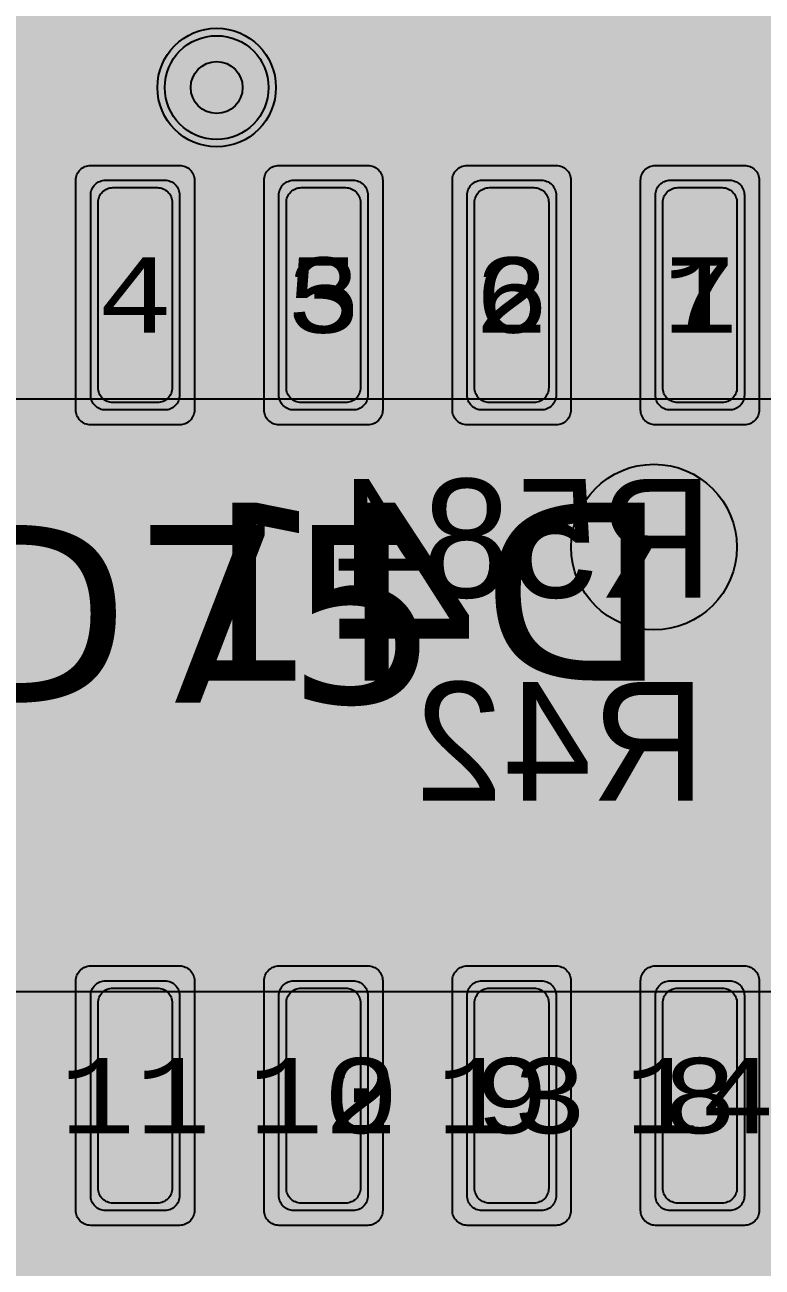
# Model space of a CAD drawing. Extents: x -28 to 199, y -61 to 255.
# Drawn here: x 50.01 to 54.98, y 131.14 to 139.52 of the extents above; entities that cross this region are included whole.
import ezdxf
from ezdxf.enums import TextEntityAlignment as Align

# ---------------------------------------------------------------- set-up
doc = ezdxf.new("R2010")
doc.units = 0
doc.header["$MEASUREMENT"] = 0
for name, color, linetype in [('ASSEMBLY_OUTLINES_BTM', 191, 'CONTINUOUS'), ('ASSEMBLY_OUTLINES_TOP', 102, 'CONTINUOUS'), ('ASSEMBLY_PART_NUMBERS_BTM', 191, 'CONTINUOUS'), ('ASSEMBLY_PART_NUMBERS_TOP', 102, 'CONTINUOUS'), ('ASSEMBLY_REF_DES_BTM', 191, 'CONTINUOUS'), ('ASSEMBLY_REF_DES_TOP', 102, 'CONTINUOUS'), ('DRILL_DRAWING', 21, 'CONTINUOUS'), ('GENERATED_SILKSCREEN_BTM', 255, 'CONTINUOUS'), ('GENERATED_SILKSCREEN_TOP', 140, 'CONTINUOUS'), ('PART_PADS_SMD_BTM', 10, 'CONTINUOUS'), ('PART_PADS_SMD_TOP', 150, 'CONTINUOUS'), ('PIN_NUMBERS_BTM', 8, 'CONTINUOUS'), ('PIN_NUMBERS_TOP', 8, 'CONTINUOUS'), ('PLACEMENT_OUTLINES_BTM', 222, 'CONTINUOUS'), ('PLACEMENT_OUTLINES_TOP', 130, 'CONTINUOUS'), ('PLANE_SHAPES_LAYER_2', 230, 'CONTINUOUS'), ('PLANE_SHAPES_LAYER_3', 81, 'CONTINUOUS'), ('SILKSCREEN_OUTLINES_BTM', 211, 'CONTINUOUS'), ('SILKSCREEN_OUTLINES_TOP', 150, 'CONTINUOUS'), ('SILKSCREEN_REF_DES_BTM', 211, 'CONTINUOUS'), ('SOLDERMASK_PADS_BTM', 12, 'CONTINUOUS'), ('SOLDERMASK_PADS_TOP', 180, 'CONTINUOUS'), ('SOLDERPASTE_PADS_BTM', 12, 'CONTINUOUS'), ('SOLDERPASTE_PADS_TOP', 180, 'CONTINUOUS'), ('TRACES_LAYER_2', 230, 'CONTINUOUS'), ('TRACES_LAYER_3', 81, 'CONTINUOUS'), ('TRACES_LAYER_BOTTOM', 10, 'CONTINUOUS'), ('TRACES_LAYER_TOP', 150, 'CONTINUOUS'), ('VIA_HOLES_LAYER_2', 30, 'CONTINUOUS'), ('VIA_HOLES_LAYER_3', 30, 'CONTINUOUS'), ('VIA_HOLES_LAYER_BOTTOM', 30, 'CONTINUOUS'), ('VIA_HOLES_LAYER_TOP', 30, 'CONTINUOUS'), ('VIA_PADS_LAYER_2', 230, 'CONTINUOUS'), ('VIA_PADS_LAYER_3', 81, 'CONTINUOUS'), ('VIA_PADS_LAYER_BOTTOM', 10, 'CONTINUOUS'), ('VIA_PADS_LAYER_TOP', 150, 'CONTINUOUS')]:
    doc.layers.add(name, color=color, linetype=linetype)
doc.styles.add('COURIER_NEW', font='COUR.TTF')
doc.styles.add('VERDANA', font='verdana.TTF')
doc.styles.add('VERIBEST_GERBER_0', font='txt')

msp = doc.modelspace()

# ---------------------------------------------------------------- hatches: boundary and pattern name
at = {"layer": 'ASSEMBLY_OUTLINES_TOP'}
h = msp.add_hatch(color=256, dxfattribs=at)
edge = h.paths.add_edge_path()
edge.add_arc((54.25, 136), 0.559017, 0, 360)
at = {"layer": 'PLANE_SHAPES_LAYER_2'}
h = msp.add_hatch(color=256, dxfattribs=at)
h.paths.add_polyline_path([(169.5, 129.25), (149.5, 129.25), (142.25, 122), (142.25, 90.5), (147.5, 90.5), (147.5, 80), (154, 80), (154, 69.25), (131.75, 69.25), (131.75, 73.25), (121.25, 73.25), (121.25, 81), (110.5, 81), (110.5, 125.75), (106.5, 125.75), (106.5, 128.75), (93.5, 128.75), (93.5, 120.25), (91.75, 120.25), (91.75, 121.5), (80, 121.5), (80, 118.25), (73.25, 118.25), (73.25, 124.5), (67.5, 124.5), (67.5, 128), (57.75, 128), (57.75, 120.25), (55.25, 120.25), (55.25, 121.5), (47.5, 121.5), (47.5, 119), (35, 119), (35, 134.75), (32.75, 134.75), (32.75, 159.75), (29.25, 159.75), (29.25, 175.25), (22.5, 175.25), (22.5, 195.25), (17.25, 195.25), (17.25, 198), (22.5, 198), (22.5, 216.5), (40.25, 216.5), (40.25, 235.5), (54.5, 235.5), (54.5, 254), (87.25, 254), (87.25, 236.25), (86.25, 236.25), (86.25, 228.75), (81, 228.75), (81, 218.75), (95.25, 218.75), (95.25, 194.5), (87, 194.5), (87, 172), (131.1, 172), (131.1, 208.75), (115.5, 208.75), (115.5, 213.75), (106.75, 213.75), (106.75, 218.75), (110.25, 222.25), (110.25, 226.25), (142.5, 226.25), (142.5, 221.5), (160.5, 221.5), (160.5, 240.75), (169.5, 240.75)])
h.paths.add_polyline_path([(35.5, 149.5), (41.75, 149.5), (41.75, 152), (39.25, 152), (39.25, 154), (37.75, 154), (37.75, 152), (35.5, 152)], flags=16)
h.paths.add_polyline_path([(37.5, 125.75), (37.5, 128.75), (42.75, 128.75), (42.75, 125.75)], flags=16)
h.paths.add_polyline_path([(52, 127.75), (52, 130.75), (54.25, 130.75), (54.25, 127.75)], flags=16)
h.paths.add_polyline_path([(50.75, 219.5), (50.75, 226.5), (71.75, 226.5), (71.75, 219.5)], flags=16)
h.paths.add_polyline_path([(66.5, 150.75), (66.5, 177.5), (72.25, 177.5), (72.25, 150.75)], flags=16)
h.paths.add_polyline_path([(47.25, 185.25), (73, 185.25), (73, 188.25), (70.25, 188.25), (70.25, 191), (47.25, 191)], flags=16)
h.paths.add_polyline_path([(84.5, 208), (84.5, 212.75), (85, 212.75), (85, 208)], flags=16)
h.paths.add_polyline_path([(61.5, 137.25), (87.75, 137.25), (87.75, 140.5), (84.75, 140.5), (84.75, 143), (61.5, 143)], flags=16)
h.paths.add_polyline_path([(88.75, 127), (88.75, 130), (91, 130), (91, 127)], flags=16)
h.paths.add_polyline_path([(85.5, 130.25), (85.5, 132.5), (91, 132.5), (91, 130.25)], flags=16)
h.paths.add_polyline_path([(108.75, 142.25), (135.75, 142.25), (135.75, 145.75), (132.25, 145.75), (132.25, 149), (108.75, 149)], flags=16)
h.paths.add_polyline_path([(114.25, 126.75), (140.75, 126.75), (140.75, 129.75), (137.25, 129.75), (137.25, 133), (114.25, 133)], flags=16)
h.paths.add_polyline_path([(155.25, 180.25), (166.25, 180.25), (166.25, 186.25), (152.25, 186.25), (152.25, 183), (155.25, 183)], flags=16)
at = {"layer": 'PLANE_SHAPES_LAYER_3'}
h = msp.add_hatch(color=256, dxfattribs=at)
h.paths.add_polyline_path([(169.5, 129.25), (149.5, 129.25), (142.25, 122), (142.25, 90.5), (147.5, 90.5), (147.5, 80), (154, 80), (154, 69.25), (131.75, 69.25), (131.75, 73.25), (121.25, 73.25), (121.25, 81), (110.5, 81), (110.5, 125.75), (106.5, 125.75), (106.5, 128.75), (93.5, 128.75), (93.5, 120.25), (91.75, 120.25), (91.75, 121.5), (80, 121.5), (80, 118.25), (73.25, 118.25), (73.25, 124.5), (67.5, 124.5), (67.5, 127.75), (58.25, 127.75), (58.25, 130.25), (88.75, 130.25), (88.75, 127), (91, 127), (91, 132.5), (55, 132.5), (55, 131.25), (52, 131.25), (52, 127.75), (55, 127.75), (55, 127.25), (57.75, 127.25), (57.75, 120.25), (55.25, 120.25), (55.25, 121.5), (47.5, 121.5), (47.5, 119), (35, 119), (35, 134.75), (32.75, 134.75), (32.75, 159.75), (29.25, 159.75), (29.25, 175.25), (22.5, 175.25), (22.5, 195.25), (17.25, 195.25), (17.25, 198), (22.5, 198), (22.5, 216.5), (40.25, 216.5), (40.25, 235.5), (54.5, 235.5), (54.5, 254), (87.25, 254), (87.25, 236.25), (86.25, 236.25), (86.25, 228.75), (81, 228.75), (81, 218.75), (95.25, 218.75), (95.25, 194.5), (87, 194.5), (87, 172), (131.1, 172), (131.1, 208.75), (115.5, 208.75), (115.5, 213.75), (106.75, 213.75), (106.75, 218.75), (110.25, 222.25), (110.25, 226.25), (142.5, 226.25), (142.5, 221.5), (160.5, 221.5), (160.5, 240.75), (169.5, 240.75)])
h.paths.add_polyline_path([(35.5, 149.5), (41.75, 149.5), (41.75, 152), (39.25, 152), (39.25, 154), (37.75, 154), (37.75, 152), (35.5, 152)], flags=16)
h.paths.add_polyline_path([(37.5, 125.75), (37.5, 128.75), (42.75, 128.75), (42.75, 125.75)], flags=16)
h.paths.add_polyline_path([(50.75, 219.5), (50.75, 226.5), (71.75, 226.5), (71.75, 219.5)], flags=16)
h.paths.add_polyline_path([(66.5, 150.75), (66.5, 177.5), (72.25, 177.5), (72.25, 150.75)], flags=16)
h.paths.add_polyline_path([(47.25, 185.25), (73, 185.25), (73, 188.25), (70.25, 188.25), (70.25, 191), (47.25, 191)], flags=16)
h.paths.add_polyline_path([(84.5, 208), (84.5, 212.75), (85, 212.75), (85, 208)], flags=16)
h.paths.add_polyline_path([(61.5, 137.25), (87.75, 137.25), (87.75, 140.5), (84.75, 140.5), (84.75, 143), (61.5, 143)], flags=16)
h.paths.add_polyline_path([(108.75, 142.25), (135.75, 142.25), (135.75, 145.75), (132.25, 145.75), (132.25, 149), (108.75, 149)], flags=16)
h.paths.add_polyline_path([(114.25, 126.75), (140.75, 126.75), (140.75, 129.75), (137.25, 129.75), (137.25, 133), (114.25, 133)], flags=16)
h.paths.add_polyline_path([(155.25, 180.25), (166.25, 180.25), (166.25, 186.25), (152.25, 186.25), (152.25, 183), (155.25, 183)], flags=16)
at = {"layer": 'VIA_HOLES_LAYER_2'}
h = msp.add_hatch(color=256, dxfattribs=at)
edge = h.paths.add_edge_path()
edge.add_arc((51.3, 139.1), 0.175, 0, 360)
at = {"layer": 'VIA_HOLES_LAYER_3'}
h = msp.add_hatch(color=256, dxfattribs=at)
edge = h.paths.add_edge_path()
edge.add_arc((51.3, 139.1), 0.175, 0, 360)
at = {"layer": 'VIA_HOLES_LAYER_BOTTOM'}
h = msp.add_hatch(color=256, dxfattribs=at)
edge = h.paths.add_edge_path()
edge.add_arc((51.3, 139.1), 0.175, 0, 360)
at = {"layer": 'VIA_HOLES_LAYER_TOP'}
h = msp.add_hatch(color=256, dxfattribs=at)
edge = h.paths.add_edge_path()
edge.add_arc((51.3, 139.1), 0.175, 0, 360)

# ---------------------------------------------------------------- linework, layer by layer
at = {"layer": 'ASSEMBLY_OUTLINES_BTM', "const_width": 0.2}
msp.add_lwpolyline([(46.375, 133), (46.375, 137), (55.125, 137), (55.125, 133)], close=True, dxfattribs=at)
at = {"layer": 'ASSEMBLY_OUTLINES_TOP', "const_width": 0.2}
msp.add_lwpolyline([(46.375, 133), (46.375, 137), (55.125, 137), (55.125, 133)], close=True, dxfattribs=at)
at = {"layer": 'ASSEMBLY_OUTLINES_TOP'}
msp.add_circle((54.25, 136), 0.559017, dxfattribs=at)
at = {"layer": 'GENERATED_SILKSCREEN_BTM', "const_width": 0.15}
for points in [[(50.376796, 136.999995), (49.853204, 136.999995, 1.45686e-05), (49.853206, 137.000005), (50.376794, 137.000005, 1.45686e-05), (50.376796, 136.999995)], [(51.646796, 136.999995), (51.123204, 136.999995, 1.45686e-05), (51.123206, 137.000005), (51.646794, 137.000005, 1.45686e-05), (51.646796, 136.999995)], [(52.916796, 136.999995), (52.393204, 136.999995, 1.45686e-05), (52.393206, 137.000005), (52.916794, 137.000005, 1.45686e-05), (52.916796, 136.999995)], [(54.186796, 136.999995), (53.663204, 136.999995, 1.45686e-05), (53.663206, 137.000005), (54.186794, 137.000005, 1.45686e-05), (54.186796, 136.999995)], [(55.125005, 133, -0.4142135624), (55.125, 132.999995), (54.933206, 132.999995, 1.45686e-05), (54.933204, 133.000005), (55.124995, 133.000005), (55.124995, 136.999995), (54.933204, 136.999995, 1.45686e-05), (54.933206, 137.000005), (55.125, 137.000005, -0.4142135624), (55.125005, 137), (55.125005, 133)], [(50.376796, 133.000005, 1.45686e-05), (50.376794, 132.999995), (49.853206, 132.999995, 1.45686e-05), (49.853204, 133.000005), (50.376796, 133.000005)], [(51.646796, 133.000005, 1.45686e-05), (51.646794, 132.999995), (51.123206, 132.999995, 1.45686e-05), (51.123204, 133.000005), (51.646796, 133.000005)], [(52.916796, 133.000005, 1.45686e-05), (52.916794, 132.999995), (52.393206, 132.999995, 1.45686e-05), (52.393204, 133.000005), (52.916796, 133.000005)], [(54.186796, 133.000005, 1.45686e-05), (54.186794, 132.999995), (53.663206, 132.999995, 1.45686e-05), (53.663204, 133.000005), (54.186796, 133.000005)]]:
    msp.add_lwpolyline(points, format="xyb", dxfattribs=at)
for points in [[(52.2264, 135.9376), (51.796, 136.3664), (51.796, 135.9376), (52.2264, 135.9376)], [(52.4936, 136.1512), (52.5192, 136.0744), (52.4936, 135.9976), (52.4936, 135.9952), (52.4928, 135.992), (52.4928, 135.7448), (52.4928, 135.7424), (52.4936, 135.74), (52.4944, 135.7368), (52.4976, 135.7336), (52.5776, 135.6512), (52.5816, 135.648), (52.5856, 135.6472), (52.5888, 135.6464), (52.8824, 135.6464), (52.8848, 135.6464), (52.8872, 135.6472), (52.8904, 135.648), (52.8936, 135.6512), (52.9736, 135.7336), (52.9776, 135.7368), (52.9784, 135.74), (52.9784, 135.7448), (52.9784, 135.992), (52.9784, 135.9952), (52.9784, 135.9968), (52.9776, 135.9976), (52.952, 136.0744), (52.9776, 136.1512), (52.9784, 136.152), (52.9784, 136.1568), (52.9784, 136.3488), (52.9784, 136.352), (52.9776, 136.356), (52.9736, 136.36), (52.8936, 136.4424), (52.8904, 136.4448), (52.8872, 136.4456), (52.8848, 136.4464), (52.8824, 136.4464), (52.5888, 136.4464), (52.5856, 136.4456), (52.5816, 136.4448), (52.5776, 136.4424), (52.4976, 136.36), (52.4944, 136.3552), (52.4936, 136.352), (52.4928, 136.3488), (52.4928, 136.1568), (52.4928, 136.1536), (52.4936, 136.152), (52.4936, 136.1512)], [(53.636, 136.1712), (53.6392, 136.1704), (53.6416, 136.1696), (53.6448, 136.168), (53.7536, 136.08), (53.7536, 136.4136), (53.2312, 136.4136), (53.2256, 136.4152), (53.2208, 136.4184), (53.2184, 136.424), (53.2176, 136.4296), (53.2184, 136.436), (53.2208, 136.4408), (53.2256, 136.4448), (53.2312, 136.4464), (53.7712, 136.4464), (53.7768, 136.4448), (53.7816, 136.4408), (53.7856, 136.436), (53.7872, 136.4304), (53.7872, 136.0456), (53.7864, 136.04), (53.784, 136.036), (53.7808, 136.0336), (53.7752, 136.032), (53.772, 136.0304), (53.768, 136.0296), (53.764, 136.0304), (53.7608, 136.0328), (53.6304, 136.1392), (53.372, 136.1392), (53.2472, 136.0376), (53.2472, 135.78), (53.372, 135.68), (53.6304, 135.68), (53.7608, 135.7856), (53.7664, 135.788), (53.7712, 135.788), (53.7768, 135.7848), (53.7808, 135.7808), (53.784, 135.7752), (53.7856, 135.7696), (53.7848, 135.7664), (53.784, 135.764), (53.7824, 135.7616), (53.78, 135.76), (53.6448, 135.6496), (53.6424, 135.648), (53.6392, 135.648), (53.636, 135.6464), (53.3664, 135.6464), (53.3648, 135.6464), (53.3632, 135.6472), (53.3624, 135.6472), (53.3608, 135.648), (53.3592, 135.648), (53.356, 135.6496), (53.2208, 135.76), (53.2184, 135.7624), (53.2176, 135.764), (53.216, 135.7688), (53.2152, 135.772), (53.2152, 136.0456), (53.216, 136.0488), (53.2176, 136.0536), (53.2176, 136.0552), (53.2192, 136.056), (53.22, 136.0576), (53.2208, 136.0592), (53.356, 136.168), (53.36, 136.1696), (53.3632, 136.1704), (53.3664, 136.1712), (53.636, 136.1712)], [(53.976, 136.1424), (53.9736, 136.144), (53.9728, 136.148), (53.9712, 136.152), (53.9704, 136.156), (53.9704, 136.3208), (53.9712, 136.3248), (53.9728, 136.3272), (53.9728, 136.3296), (53.9736, 136.3304), (53.9752, 136.3312), (53.976, 136.3328), (54.112, 136.4432), (54.116, 136.4448), (54.1192, 136.4456), (54.1224, 136.4464), (54.5256, 136.4464), (54.5328, 136.4448), (54.5376, 136.4408), (54.5416, 136.436), (54.5432, 136.4304), (54.5432, 135.6624), (54.5416, 135.656), (54.5376, 135.652), (54.5328, 135.6496), (54.5272, 135.6488), (54.5208, 135.6496), (54.5152, 135.652), (54.5112, 135.656), (54.5096, 135.6624), (54.5096, 136.0304), (54.1336, 136.0304), (54.0024, 135.6576), (53.9992, 135.652), (53.9936, 135.6488), (53.988, 135.648), (53.9824, 135.6496), (53.9776, 135.652), (53.9736, 135.656), (53.972, 135.6616), (53.9728, 135.668), (54.104, 136.0408), (53.976, 136.1424)], [(51.796, 135.6624), (51.7952, 135.656), (51.7912, 135.652), (51.7856, 135.6496), (51.78, 135.6488), (51.7744, 135.6496), (51.7696, 135.652), (51.7656, 135.656), (51.764, 135.6624), (51.764, 135.9048), (51.7264, 135.9048), (51.7208, 135.9064), (51.716, 135.9096), (51.7136, 135.9152), (51.7128, 135.9208), (51.7136, 135.9272), (51.716, 135.9328), (51.7208, 135.9368), (51.7264, 135.9376), (51.764, 135.9376), (51.764, 136.408), (51.7648, 136.412), (51.7672, 136.4152), (51.7704, 136.4184), (51.7744, 136.4208), (51.7792, 136.4224), (51.784, 136.4232), (51.788, 136.4224), (51.792, 136.4192), (52.2776, 135.9336), (52.2808, 135.9288), (52.2824, 135.924), (52.2816, 135.9192), (52.2784, 135.9136), (52.2768, 135.9096), (52.2736, 135.9072), (52.2704, 135.9056), (52.2664, 135.9048), (51.796, 135.9048), (51.796, 135.6624)], [(52.9464, 136.34), (52.9464, 136.1584), (52.9248, 136.0896), (52.548, 136.0896), (52.5248, 136.1584), (52.5248, 136.34), (52.596, 136.4136), (52.8744, 136.4136), (52.9464, 136.34)], [(54.5096, 136.4136), (54.1272, 136.4136), (54.0024, 136.3128), (54.0024, 136.164), (54.1272, 136.0624), (54.5096, 136.0624), (54.5096, 136.4136)], [(52.9464, 135.9888), (52.9464, 135.752), (52.8744, 135.6792), (52.596, 135.6792), (52.5248, 135.752), (52.5248, 135.9888), (52.548, 136.0576), (52.9248, 136.0576), (52.9464, 135.9888)], [(53.6812, 134.5676), (53.2508, 134.9964), (53.2508, 134.5676), (53.6812, 134.5676)], [(52.5492, 135.0732), (52.4148, 134.9636), (52.4124, 134.9596), (52.4116, 134.9564), (52.41, 134.954), (52.4092, 134.9508), (52.4092, 134.8412), (52.41, 134.838), (52.4116, 134.8332), (52.4124, 134.8292), (52.4148, 134.8276), (52.9476, 134.3948), (52.9476, 134.3092), (52.4252, 134.3092), (52.4196, 134.3076), (52.4148, 134.3044), (52.4124, 134.2988), (52.4116, 134.2924), (52.4124, 134.2868), (52.4148, 134.2812), (52.4196, 134.278), (52.4252, 134.2764), (52.9644, 134.2764), (52.9708, 134.278), (52.9748, 134.282), (52.9788, 134.286), (52.9804, 134.2924), (52.9804, 134.402), (52.9796, 134.4044), (52.978, 134.41), (52.9764, 134.4124), (52.9756, 134.414), (52.9732, 134.4156), (52.4412, 134.8492), (52.4412, 134.9428), (52.566, 135.0436), (52.8244, 135.0436), (52.9548, 134.9372), (52.9604, 134.9356), (52.966, 134.9364), (52.9708, 134.9388), (52.9748, 134.9436), (52.9772, 134.9484), (52.978, 134.954), (52.9772, 134.9596), (52.9756, 134.962), (52.9732, 134.9636), (52.8388, 135.0732), (52.8356, 135.074), (52.834, 135.0748), (52.8324, 135.0756), (52.8292, 135.0764), (52.5596, 135.0764), (52.5564, 135.0756), (52.5548, 135.0748), (52.5524, 135.074), (52.5492, 135.0732)], [(53.2508, 134.2924), (53.25, 134.286), (53.246, 134.282), (53.2404, 134.2796), (53.2348, 134.2788), (53.2292, 134.2796), (53.2244, 134.282), (53.2204, 134.286), (53.2188, 134.2924), (53.2188, 134.5348), (53.1812, 134.5348), (53.1756, 134.5364), (53.1708, 134.5396), (53.1684, 134.5452), (53.1676, 134.5508), (53.1684, 134.5572), (53.1708, 134.5628), (53.1756, 134.5668), (53.1812, 134.5676), (53.2188, 134.5676), (53.2188, 135.038), (53.2196, 135.042), (53.222, 135.0452), (53.2252, 135.0484), (53.2292, 135.0508), (53.234, 135.0524), (53.2388, 135.0532), (53.2428, 135.0524), (53.2468, 135.0492), (53.7324, 134.5636), (53.7356, 134.5588), (53.7372, 134.554), (53.7364, 134.5492), (53.7332, 134.5436), (53.7316, 134.5396), (53.7284, 134.5372), (53.7252, 134.5356), (53.7212, 134.5348), (53.2508, 134.5348), (53.2508, 134.2924)], [(53.926, 134.7724), (53.9236, 134.774), (53.9228, 134.778), (53.9212, 134.782), (53.9204, 134.786), (53.9204, 134.9508), (53.9212, 134.9548), (53.9228, 134.9572), (53.9228, 134.9596), (53.9236, 134.9604), (53.9252, 134.9612), (53.926, 134.9628), (54.062, 135.0732), (54.066, 135.0748), (54.0692, 135.0756), (54.0724, 135.0764), (54.4756, 135.0764), (54.4828, 135.0748), (54.4876, 135.0708), (54.4916, 135.066), (54.4932, 135.0604), (54.4932, 134.2924), (54.4916, 134.286), (54.4876, 134.282), (54.4828, 134.2796), (54.4772, 134.2788), (54.4708, 134.2796), (54.4652, 134.282), (54.4612, 134.286), (54.4596, 134.2924), (54.4596, 134.6604), (54.0836, 134.6604), (53.9524, 134.2876), (53.9492, 134.282), (53.9436, 134.2788), (53.938, 134.278), (53.9324, 134.2796), (53.9276, 134.282), (53.9236, 134.286), (53.922, 134.2916), (53.9228, 134.298), (54.054, 134.6708), (53.926, 134.7724)], [(54.4596, 135.0436), (54.0772, 135.0436), (53.9524, 134.9428), (53.9524, 134.794), (54.0772, 134.6924), (54.4596, 134.6924), (54.4596, 135.0436)]]:
    msp.add_lwpolyline(points, dxfattribs=at)
at = {"layer": 'GENERATED_SILKSCREEN_TOP', "const_width": 0.15}
for points in [[(50.376796, 136.999995), (49.853204, 136.999995, 1.45686e-05), (49.853206, 137.000005), (50.376794, 137.000005, 1.45686e-05), (50.376796, 136.999995)], [(51.646796, 136.999995), (51.123204, 136.999995, 1.45686e-05), (51.123206, 137.000005), (51.646794, 137.000005, 1.45686e-05), (51.646796, 136.999995)], [(52.916796, 136.999995), (52.393204, 136.999995, 1.45686e-05), (52.393206, 137.000005), (52.916794, 137.000005, 1.45686e-05), (52.916796, 136.999995)], [(54.186796, 136.999995), (53.663204, 136.999995, 1.45686e-05), (53.663206, 137.000005), (54.186794, 137.000005, 1.45686e-05), (54.186796, 136.999995)], [(55.125005, 133, -0.4142135624), (55.125, 132.999995), (54.933206, 132.999995, 1.45686e-05), (54.933204, 133.000005), (55.124995, 133.000005), (55.124995, 136.999995), (54.933204, 136.999995, 1.45686e-05), (54.933206, 137.000005), (55.125, 137.000005, -0.4142135624), (55.125005, 137), (55.125005, 133)], [(50.376796, 133.000005, 1.45686e-05), (50.376794, 132.999995), (49.853206, 132.999995, 1.45686e-05), (49.853204, 133.000005), (50.376796, 133.000005)], [(51.646796, 133.000005, 1.45686e-05), (51.646794, 132.999995), (51.123206, 132.999995, 1.45686e-05), (51.123204, 133.000005), (51.646796, 133.000005)], [(52.916796, 133.000005, 1.45686e-05), (52.916794, 132.999995), (52.393206, 132.999995, 1.45686e-05), (52.393204, 133.000005), (52.916796, 133.000005)], [(54.186796, 133.000005, 1.45686e-05), (54.186794, 132.999995), (53.663206, 132.999995, 1.45686e-05), (53.663204, 133.000005), (54.186796, 133.000005)]]:
    msp.add_lwpolyline(points, format="xyb", dxfattribs=at)
at = {"layer": 'PART_PADS_SMD_BTM'}
for points in [[(50.95, 138.475, -0.4142135624), (51.05, 138.375), (51.05, 137.025, -0.4142135624), (50.95, 136.925), (50.55, 136.925, -0.4142135624), (50.45, 137.025), (50.45, 138.375, -0.4142135624), (50.55, 138.475)], [(52.22, 138.475, -0.4142135624), (52.32, 138.375), (52.32, 137.025, -0.4142135624), (52.22, 136.925), (51.82, 136.925, -0.4142135624), (51.72, 137.025), (51.72, 138.375, -0.4142135624), (51.82, 138.475)], [(53.49, 138.475, -0.4142135624), (53.59, 138.375), (53.59, 137.025, -0.4142135624), (53.49, 136.925), (53.09, 136.925, -0.4142135624), (52.99, 137.025), (52.99, 138.375, -0.4142135624), (53.09, 138.475)], [(54.76, 138.475, -0.4142135624), (54.86, 138.375), (54.86, 137.025, -0.4142135624), (54.76, 136.925), (54.36, 136.925, -0.4142135624), (54.26, 137.025), (54.26, 138.375, -0.4142135624), (54.36, 138.475)], [(50.95, 133.075, -0.4142135624), (51.05, 132.975), (51.05, 131.625, -0.4142135624), (50.95, 131.525), (50.55, 131.525, -0.4142135624), (50.45, 131.625), (50.45, 132.975, -0.4142135624), (50.55, 133.075)], [(52.22, 133.075, -0.4142135624), (52.32, 132.975), (52.32, 131.625, -0.4142135624), (52.22, 131.525), (51.82, 131.525, -0.4142135624), (51.72, 131.625), (51.72, 132.975, -0.4142135624), (51.82, 133.075)], [(53.49, 133.075, -0.4142135624), (53.59, 132.975), (53.59, 131.625, -0.4142135624), (53.49, 131.525), (53.09, 131.525, -0.4142135624), (52.99, 131.625), (52.99, 132.975, -0.4142135624), (53.09, 133.075)], [(54.76, 133.075, -0.4142135624), (54.86, 132.975), (54.86, 131.625, -0.4142135624), (54.76, 131.525), (54.36, 131.525, -0.4142135624), (54.26, 131.625), (54.26, 132.975, -0.4142135624), (54.36, 133.075)]]:
    msp.add_lwpolyline(points, format="xyb", close=True, dxfattribs=at)
at = {"layer": 'PART_PADS_SMD_TOP'}
for points in [[(50.95, 138.475, -0.4142135624), (51.05, 138.375), (51.05, 137.025, -0.4142135624), (50.95, 136.925), (50.55, 136.925, -0.4142135624), (50.45, 137.025), (50.45, 138.375, -0.4142135624), (50.55, 138.475)], [(52.22, 138.475, -0.4142135624), (52.32, 138.375), (52.32, 137.025, -0.4142135624), (52.22, 136.925), (51.82, 136.925, -0.4142135624), (51.72, 137.025), (51.72, 138.375, -0.4142135624), (51.82, 138.475)], [(53.49, 138.475, -0.4142135624), (53.59, 138.375), (53.59, 137.025, -0.4142135624), (53.49, 136.925), (53.09, 136.925, -0.4142135624), (52.99, 137.025), (52.99, 138.375, -0.4142135624), (53.09, 138.475)], [(54.76, 138.475, -0.4142135624), (54.86, 138.375), (54.86, 137.025, -0.4142135624), (54.76, 136.925), (54.36, 136.925, -0.4142135624), (54.26, 137.025), (54.26, 138.375, -0.4142135624), (54.36, 138.475)], [(50.95, 133.075, -0.4142135624), (51.05, 132.975), (51.05, 131.625, -0.4142135624), (50.95, 131.525), (50.55, 131.525, -0.4142135624), (50.45, 131.625), (50.45, 132.975, -0.4142135624), (50.55, 133.075)], [(52.22, 133.075, -0.4142135624), (52.32, 132.975), (52.32, 131.625, -0.4142135624), (52.22, 131.525), (51.82, 131.525, -0.4142135624), (51.72, 131.625), (51.72, 132.975, -0.4142135624), (51.82, 133.075)], [(53.49, 133.075, -0.4142135624), (53.59, 132.975), (53.59, 131.625, -0.4142135624), (53.49, 131.525), (53.09, 131.525, -0.4142135624), (52.99, 131.625), (52.99, 132.975, -0.4142135624), (53.09, 133.075)], [(54.76, 133.075, -0.4142135624), (54.86, 132.975), (54.86, 131.625, -0.4142135624), (54.76, 131.525), (54.36, 131.525, -0.4142135624), (54.26, 131.625), (54.26, 132.975, -0.4142135624), (54.36, 133.075)]]:
    msp.add_lwpolyline(points, format="xyb", close=True, dxfattribs=at)
at = {"layer": 'PLACEMENT_OUTLINES_BTM'}
msp.add_lwpolyline([(46.375, 133), (46.375, 137), (55.125, 137), (55.125, 133)], close=True, dxfattribs=at)
at = {"layer": 'PLACEMENT_OUTLINES_TOP'}
msp.add_lwpolyline([(46.375, 133), (46.375, 137), (55.125, 137), (55.125, 133)], close=True, dxfattribs=at)
at = {"layer": 'SILKSCREEN_OUTLINES_BTM'}
msp.add_lwpolyline([(46.375, 133), (46.375, 137), (55.125, 137), (55.125, 133)], close=True, dxfattribs=at)
msp.add_lwpolyline([(46.375, 133), (46.375, 137), (55.125, 137), (55.125, 133)], close=True, dxfattribs=at)
at = {"layer": 'SILKSCREEN_OUTLINES_TOP'}
msp.add_lwpolyline([(46.375, 133), (46.375, 137), (55.125, 137), (55.125, 133)], close=True, dxfattribs=at)
msp.add_lwpolyline([(46.375, 133), (46.375, 137), (55.125, 137), (55.125, 133)], close=True, dxfattribs=at)
at = {"layer": 'SOLDERMASK_PADS_BTM'}
for points in [[(51.05, 138.575, -0.4142135624), (51.15, 138.475), (51.15, 136.925, -0.4142135624), (51.05, 136.825), (50.45, 136.825, -0.4142135624), (50.35, 136.925), (50.35, 138.475, -0.4142135624), (50.45, 138.575)], [(52.32, 138.575, -0.4142135624), (52.42, 138.475), (52.42, 136.925, -0.4142135624), (52.32, 136.825), (51.72, 136.825, -0.4142135624), (51.62, 136.925), (51.62, 138.475, -0.4142135624), (51.72, 138.575)], [(53.59, 138.575, -0.4142135624), (53.69, 138.475), (53.69, 136.925, -0.4142135624), (53.59, 136.825), (52.99, 136.825, -0.4142135624), (52.89, 136.925), (52.89, 138.475, -0.4142135624), (52.99, 138.575)], [(54.86, 138.575, -0.4142135624), (54.96, 138.475), (54.96, 136.925, -0.4142135624), (54.86, 136.825), (54.26, 136.825, -0.4142135624), (54.16, 136.925), (54.16, 138.475, -0.4142135624), (54.26, 138.575)], [(51.05, 133.175, -0.4142135624), (51.15, 133.075), (51.15, 131.525, -0.4142135624), (51.05, 131.425), (50.45, 131.425, -0.4142135624), (50.35, 131.525), (50.35, 133.075, -0.4142135624), (50.45, 133.175)], [(52.32, 133.175, -0.4142135624), (52.42, 133.075), (52.42, 131.525, -0.4142135624), (52.32, 131.425), (51.72, 131.425, -0.4142135624), (51.62, 131.525), (51.62, 133.075, -0.4142135624), (51.72, 133.175)], [(53.59, 133.175, -0.4142135624), (53.69, 133.075), (53.69, 131.525, -0.4142135624), (53.59, 131.425), (52.99, 131.425, -0.4142135624), (52.89, 131.525), (52.89, 133.075, -0.4142135624), (52.99, 133.175)], [(54.86, 133.175, -0.4142135624), (54.96, 133.075), (54.96, 131.525, -0.4142135624), (54.86, 131.425), (54.26, 131.425, -0.4142135624), (54.16, 131.525), (54.16, 133.075, -0.4142135624), (54.26, 133.175)]]:
    msp.add_lwpolyline(points, format="xyb", close=True, dxfattribs=at)
at = {"layer": 'SOLDERMASK_PADS_TOP'}
for points in [[(51.05, 138.575, -0.4142135624), (51.15, 138.475), (51.15, 136.925, -0.4142135624), (51.05, 136.825), (50.45, 136.825, -0.4142135624), (50.35, 136.925), (50.35, 138.475, -0.4142135624), (50.45, 138.575)], [(52.32, 138.575, -0.4142135624), (52.42, 138.475), (52.42, 136.925, -0.4142135624), (52.32, 136.825), (51.72, 136.825, -0.4142135624), (51.62, 136.925), (51.62, 138.475, -0.4142135624), (51.72, 138.575)], [(53.59, 138.575, -0.4142135624), (53.69, 138.475), (53.69, 136.925, -0.4142135624), (53.59, 136.825), (52.99, 136.825, -0.4142135624), (52.89, 136.925), (52.89, 138.475, -0.4142135624), (52.99, 138.575)], [(54.86, 138.575, -0.4142135624), (54.96, 138.475), (54.96, 136.925, -0.4142135624), (54.86, 136.825), (54.26, 136.825, -0.4142135624), (54.16, 136.925), (54.16, 138.475, -0.4142135624), (54.26, 138.575)], [(51.05, 133.175, -0.4142135624), (51.15, 133.075), (51.15, 131.525, -0.4142135624), (51.05, 131.425), (50.45, 131.425, -0.4142135624), (50.35, 131.525), (50.35, 133.075, -0.4142135624), (50.45, 133.175)], [(52.32, 133.175, -0.4142135624), (52.42, 133.075), (52.42, 131.525, -0.4142135624), (52.32, 131.425), (51.72, 131.425, -0.4142135624), (51.62, 131.525), (51.62, 133.075, -0.4142135624), (51.72, 133.175)], [(53.59, 133.175, -0.4142135624), (53.69, 133.075), (53.69, 131.525, -0.4142135624), (53.59, 131.425), (52.99, 131.425, -0.4142135624), (52.89, 131.525), (52.89, 133.075, -0.4142135624), (52.99, 133.175)], [(54.86, 133.175, -0.4142135624), (54.96, 133.075), (54.96, 131.525, -0.4142135624), (54.86, 131.425), (54.26, 131.425, -0.4142135624), (54.16, 131.525), (54.16, 133.075, -0.4142135624), (54.26, 133.175)]]:
    msp.add_lwpolyline(points, format="xyb", close=True, dxfattribs=at)
at = {"layer": 'SOLDERPASTE_PADS_BTM'}
for points in [[(50.9, 138.425, -0.4142135624), (51, 138.325), (51, 137.075, -0.4142135624), (50.9, 136.975), (50.6, 136.975, -0.4142135624), (50.5, 137.075), (50.5, 138.325, -0.4142135624), (50.6, 138.425)], [(52.17, 138.425, -0.4142135624), (52.27, 138.325), (52.27, 137.075, -0.4142135624), (52.17, 136.975), (51.87, 136.975, -0.4142135624), (51.77, 137.075), (51.77, 138.325, -0.4142135624), (51.87, 138.425)], [(53.44, 138.425, -0.4142135624), (53.54, 138.325), (53.54, 137.075, -0.4142135624), (53.44, 136.975), (53.14, 136.975, -0.4142135624), (53.04, 137.075), (53.04, 138.325, -0.4142135624), (53.14, 138.425)], [(54.71, 138.425, -0.4142135624), (54.81, 138.325), (54.81, 137.075, -0.4142135624), (54.71, 136.975), (54.41, 136.975, -0.4142135624), (54.31, 137.075), (54.31, 138.325, -0.4142135624), (54.41, 138.425)], [(50.9, 133.025, -0.4142135624), (51, 132.925), (51, 131.675, -0.4142135624), (50.9, 131.575), (50.6, 131.575, -0.4142135624), (50.5, 131.675), (50.5, 132.925, -0.4142135624), (50.6, 133.025)], [(52.17, 133.025, -0.4142135624), (52.27, 132.925), (52.27, 131.675, -0.4142135624), (52.17, 131.575), (51.87, 131.575, -0.4142135624), (51.77, 131.675), (51.77, 132.925, -0.4142135624), (51.87, 133.025)], [(53.44, 133.025, -0.4142135624), (53.54, 132.925), (53.54, 131.675, -0.4142135624), (53.44, 131.575), (53.14, 131.575, -0.4142135624), (53.04, 131.675), (53.04, 132.925, -0.4142135624), (53.14, 133.025)], [(54.71, 133.025, -0.4142135624), (54.81, 132.925), (54.81, 131.675, -0.4142135624), (54.71, 131.575), (54.41, 131.575, -0.4142135624), (54.31, 131.675), (54.31, 132.925, -0.4142135624), (54.41, 133.025)]]:
    msp.add_lwpolyline(points, format="xyb", close=True, dxfattribs=at)
at = {"layer": 'SOLDERPASTE_PADS_TOP'}
for points in [[(50.9, 138.425, -0.4142135624), (51, 138.325), (51, 137.075, -0.4142135624), (50.9, 136.975), (50.6, 136.975, -0.4142135624), (50.5, 137.075), (50.5, 138.325, -0.4142135624), (50.6, 138.425)], [(52.17, 138.425, -0.4142135624), (52.27, 138.325), (52.27, 137.075, -0.4142135624), (52.17, 136.975), (51.87, 136.975, -0.4142135624), (51.77, 137.075), (51.77, 138.325, -0.4142135624), (51.87, 138.425)], [(53.44, 138.425, -0.4142135624), (53.54, 138.325), (53.54, 137.075, -0.4142135624), (53.44, 136.975), (53.14, 136.975, -0.4142135624), (53.04, 137.075), (53.04, 138.325, -0.4142135624), (53.14, 138.425)], [(54.71, 138.425, -0.4142135624), (54.81, 138.325), (54.81, 137.075, -0.4142135624), (54.71, 136.975), (54.41, 136.975, -0.4142135624), (54.31, 137.075), (54.31, 138.325, -0.4142135624), (54.41, 138.425)], [(50.9, 133.025, -0.4142135624), (51, 132.925), (51, 131.675, -0.4142135624), (50.9, 131.575), (50.6, 131.575, -0.4142135624), (50.5, 131.675), (50.5, 132.925, -0.4142135624), (50.6, 133.025)], [(52.17, 133.025, -0.4142135624), (52.27, 132.925), (52.27, 131.675, -0.4142135624), (52.17, 131.575), (51.87, 131.575, -0.4142135624), (51.77, 131.675), (51.77, 132.925, -0.4142135624), (51.87, 133.025)], [(53.44, 133.025, -0.4142135624), (53.54, 132.925), (53.54, 131.675, -0.4142135624), (53.44, 131.575), (53.14, 131.575, -0.4142135624), (53.04, 131.675), (53.04, 132.925, -0.4142135624), (53.14, 133.025)], [(54.71, 133.025, -0.4142135624), (54.81, 132.925), (54.81, 131.675, -0.4142135624), (54.71, 131.575), (54.41, 131.575, -0.4142135624), (54.31, 131.675), (54.31, 132.925, -0.4142135624), (54.41, 133.025)]]:
    msp.add_lwpolyline(points, format="xyb", close=True, dxfattribs=at)
at = {"layer": 'TRACES_LAYER_2', "const_width": 0.75}
msp.add_lwpolyline([(53.1, 129.7), (53.1, 141.623959), (53.099998, 141.623961), (53.099998, 141.75335), (53.129, 141.782352), (53.129, 142.717648), (52.467648, 143.379), (51.370593, 143.379), (50.309936, 144.439657), (50.309936, 151.759936), (52.284171, 153.734171), (52.284171, 180.348672), (45.5, 187.132843), (45.5, 195)], dxfattribs=at)
at = {"layer": 'TRACES_LAYER_3', "const_width": 0.5}
for points in [[(43.6, 136.4), (64.65, 136.4), (66.949065, 134.100935), (81.022065, 134.100935), (81.323, 133.8), (82, 133.8)], [(47.5, 134.8), (47.5, 134.123), (48.650605, 132.972395), (52.897124, 132.972395), (54.8, 131.069519), (54.8, 130.2)]]:
    msp.add_lwpolyline(points, dxfattribs=at)
at = {"layer": 'TRACES_LAYER_BOTTOM'}
for points, const_width in [([(49.48, 138.933288), (49.473, 138.940288), (49.473, 139.459712), (49.840288, 139.827), (52.496463, 139.827), (53.29, 139.033463)], 0.254), ([(50.75, 137.7), (50.75, 138.752), (51.098, 139.1), (51.3, 139.1)], 0.5), ([(53.29, 139.033463), (53.29, 137.7)], 0.35), ([(55.6, 137.7), (54.56, 137.7)], 0.5), ([(52.02, 137.7), (52.02, 137.225), (51.55342, 136.75842), (51.55342, 136.75342), (49.6, 134.8), (48.5, 134.8)], 0.35), ([(49.48, 132.3), (49.48, 133.580452), (52.104714, 136.205166), (55.104416, 136.205166), (55.761959, 136.862709), (56.512709, 136.862709), (57.15, 137.5)], 0.35), ([(50.75, 132.3), (50.75, 132.775), (53.604864, 135.629864), (55.952864, 135.629864), (56.323, 136), (57.15, 136)], 0.35), ([(53.29, 132.3), (53.29, 133.58965), (54.20035, 134.5), (57.15, 134.5)], 0.35), ([(54.56, 132.3), (54.56, 133.287103), (54.739605, 133.466708), (55.856292, 133.466708), (56.323, 133), (57.15, 133)], 0.35), ([(55.6, 131.407376), (55.546036, 131.407376), (55.143509, 131.004849), (52.387405, 131.004849), (51.609803, 130.227247), (47.830449, 130.227247), (46.94, 131.117696), (46.94, 132.3)], 0.35), ([(52.02, 132.3), (52.02, 131.825), (51.12821, 130.93321), (48.446702, 130.93321), (48.21, 131.169912), (48.21, 132.3)], 0.35)]:
    msp.add_lwpolyline(points, dxfattribs=dict(at, const_width=const_width))
at = {"layer": 'TRACES_LAYER_TOP', "const_width": 0.35}
for points in [[(50.75, 137.7), (50.75, 138.175), (50.25, 138.675), (50.25, 140.4)], [(51.3, 139.1), (53.635, 139.1), (54.56, 138.175), (54.56, 137.7)], [(50.75, 137.7), (50.75, 137.225), (52, 135.975), (52, 134.5928), (52.02, 134.5728), (52.02, 132.3)], [(53.3, 134.3), (53.29, 134.31), (53.29, 137.7)], [(53.3, 134.3), (59.073, 134.3), (59.273, 134.5), (59.9, 134.5)], [(53.3, 134.3), (53.29, 134.29), (53.29, 132.3)], [(54.56, 132.3), (55.6, 132.3)], [(51.5, 129.949655), (51.5, 130.524995), (51.994971, 131.019966), (70.641969, 131.019966), (72.436935, 129.225), (85.258269, 129.225), (85.800817, 129.767548), (91.252513, 129.767548), (91.5, 129.520061), (91.5, 128.35)]]:
    msp.add_lwpolyline(points, dxfattribs=at)
at = {"layer": 'VIA_HOLES_LAYER_2'}
msp.add_circle((51.3, 139.1), 0.175, dxfattribs=at)
at = {"layer": 'VIA_HOLES_LAYER_3'}
msp.add_circle((51.3, 139.1), 0.175, dxfattribs=at)
at = {"layer": 'VIA_HOLES_LAYER_BOTTOM'}
msp.add_circle((51.3, 139.1), 0.175, dxfattribs=at)
at = {"layer": 'VIA_HOLES_LAYER_TOP'}
msp.add_circle((51.3, 139.1), 0.175, dxfattribs=at)
at = {"layer": 'VIA_PADS_LAYER_2'}
msp.add_circle((51.3, 139.1), 0.4, dxfattribs=at)
at = {"layer": 'VIA_PADS_LAYER_3'}
msp.add_circle((51.3, 139.1), 0.4, dxfattribs=at)
at = {"layer": 'VIA_PADS_LAYER_BOTTOM'}
msp.add_circle((51.3, 139.1), 0.35, dxfattribs=at)
at = {"layer": 'VIA_PADS_LAYER_TOP'}
msp.add_circle((51.3, 139.1), 0.35, dxfattribs=at)

# ---------------------------------------------------------------- texts
at = {"layer": 'ASSEMBLY_PART_NUMBERS_BTM', "style": 'VERIBEST_GERBER_0', "text_generation_flag": 2}
msp.add_text('CL21B106KOQNNNE', height=2.032, rotation=90, dxfattribs=at).set_placement((48.79, 140.75), align=Align.TOP_LEFT)
for s, p in [('ERJ-3EKF2000V', (62.25, 139.04)), ('ERJ-3EKF15R0V', (58, 138.54)), ('CD4041UBM', (50.75, 137.54)), ('ERJ-3EKF2000V', (62.25, 137.29)), ('ERJ-3EKF15R0V', (58, 135.54)), ('ERJ-3GEY0R00V', (58, 134.96)), ('ERJ-3GEY0R00V', (58, 131.96))]:
    msp.add_text(s, height=2.032, dxfattribs=at).set_placement(p, align=Align.TOP_LEFT)
at = {"layer": 'ASSEMBLY_PART_NUMBERS_TOP', "style": 'VERIBEST_GERBER_0'}
for s, p in [('ERJ-3EKF4701V', (51.29, 141.25)), ('ERJ-3GEY0R00V', (52.79, 141.25))]:
    msp.add_text(s, height=2.032, rotation=270, dxfattribs=at).set_placement(p, align=Align.TOP_LEFT)
for s, p in [('ERJ-3EKF2000V', (53, 137.96)), ('SN74HC21DR', (50.75, 137.54)), ('SPC02SVJN-RC-3POS', (38.75, 135.79))]:
    msp.add_text(s, height=2.032, dxfattribs=at).set_placement(p, align=Align.TOP_LEFT)
at = {"layer": 'ASSEMBLY_REF_DES_BTM', "style": 'VERDANA', "text_generation_flag": 2}
msp.add_text('D41', height=1.2, dxfattribs=at).set_placement((54.35, 136.3), align=Align.TOP_LEFT)
at = {"layer": 'ASSEMBLY_REF_DES_TOP', "style": 'VERDANA'}
msp.add_text('D75', height=1.2, dxfattribs=at).set_placement((49.45, 136.15), align=Align.TOP_LEFT)
at = {"layer": 'DRILL_DRAWING', "style": 'VERIBEST_GERBER_0'}
for p in [(51.3, 139.1), (55.6, 137.7), (55.6, 132.3), (54.8, 130.2)]:
    msp.add_text('A', height=2, dxfattribs=at).set_placement(p, align=Align.MIDDLE_CENTER)
at = {"layer": 'PIN_NUMBERS_BTM', "style": 'COURIER_NEW'}
for s, p in [('4', (50.75, 137.7)), ('4', (50.75, 137.7)), ('3', (52.02, 137.7)), ('5', (52.02, 137.7)), ('2', (53.29, 137.7)), ('6', (53.29, 137.7)), ('1', (54.56, 137.7)), ('7', (54.56, 137.7)), ('11', (50.75, 132.3)), ('11', (50.75, 132.3)), ('12', (52.02, 132.3)), ('10', (52.02, 132.3)), ('13', (53.29, 132.3)), ('9', (53.29, 132.3)), ('14', (54.56, 132.3)), ('8', (54.56, 132.3))]:
    msp.add_text(s, height=0.508, dxfattribs=at).set_placement(p, align=Align.MIDDLE_CENTER)
at = {"layer": 'PIN_NUMBERS_TOP', "style": 'COURIER_NEW'}
for s, p in [('4', (50.75, 137.7)), ('4', (50.75, 137.7)), ('3', (52.02, 137.7)), ('5', (52.02, 137.7)), ('2', (53.29, 137.7)), ('6', (53.29, 137.7)), ('1', (54.56, 137.7)), ('7', (54.56, 137.7)), ('11', (50.75, 132.3)), ('11', (50.75, 132.3)), ('12', (52.02, 132.3)), ('10', (52.02, 132.3)), ('13', (53.29, 132.3)), ('9', (53.29, 132.3)), ('14', (54.56, 132.3)), ('8', (54.56, 132.3))]:
    msp.add_text(s, height=0.508, dxfattribs=at).set_placement(p, align=Align.MIDDLE_CENTER)
at = {"layer": 'SILKSCREEN_REF_DES_BTM', "style": 'VERIBEST_GERBER_0', "text_generation_flag": 2}
for s, p in [('R584', (54.65, 136.46)), ('R42', (54.6, 135.09))]:
    msp.add_text(s, height=0.8, dxfattribs=at).set_placement(p, align=Align.TOP_LEFT)

doc.saveas('drawing.dxf')
